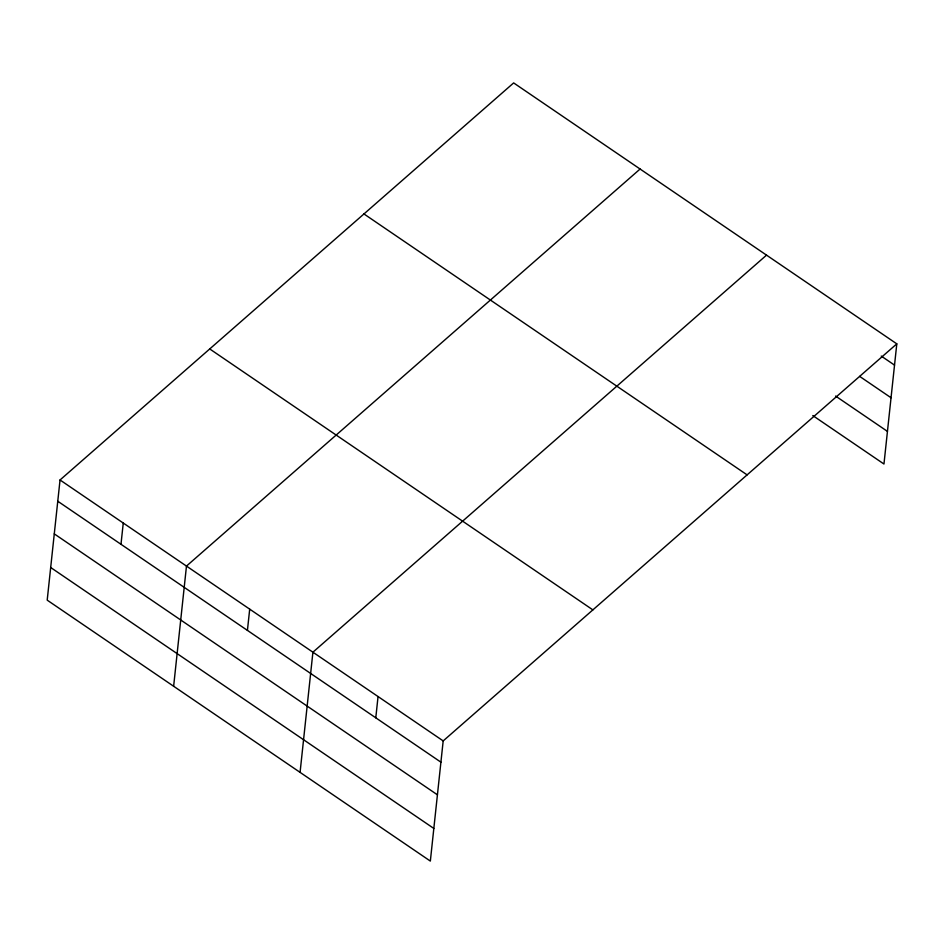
<?xml version="1.0" encoding="UTF-8"?>
<svg xmlns="http://www.w3.org/2000/svg" width="944" height="944" viewBox="0 0 944 944"><rect width="100%" height="100%" fill="white"/><g stroke="black" fill="none" stroke-linecap="round" stroke-linejoin="round"><path stroke-width="1.42" d="M60.038 479.977L47.2 600.148L430.346 861.081L443.184 740.91L896.8 343.852L513.654 82.919L60.038 479.977L443.184 740.91M120.985 544.287L123.263 523.035M173.637 686.253L186.475 566.081L640.091 169.023M247.422 630.403L249.7 609.14M300.074 772.369L312.912 652.198L766.528 255.14M375.783 717.818L378.048 696.554M896.8 343.852L883.962 464.023L812.796 415.561M881.259 356.077L894.523 365.116M859.677 376.396L891.042 397.754M835.582 396.055L887.443 431.384M363.959 213.946L747.105 474.879M209.733 348.95L592.879 609.883M57.773 501.24L440.919 762.174M54.28 533.879L437.426 794.813M50.693 567.509L433.827 828.443"/></g></svg>
